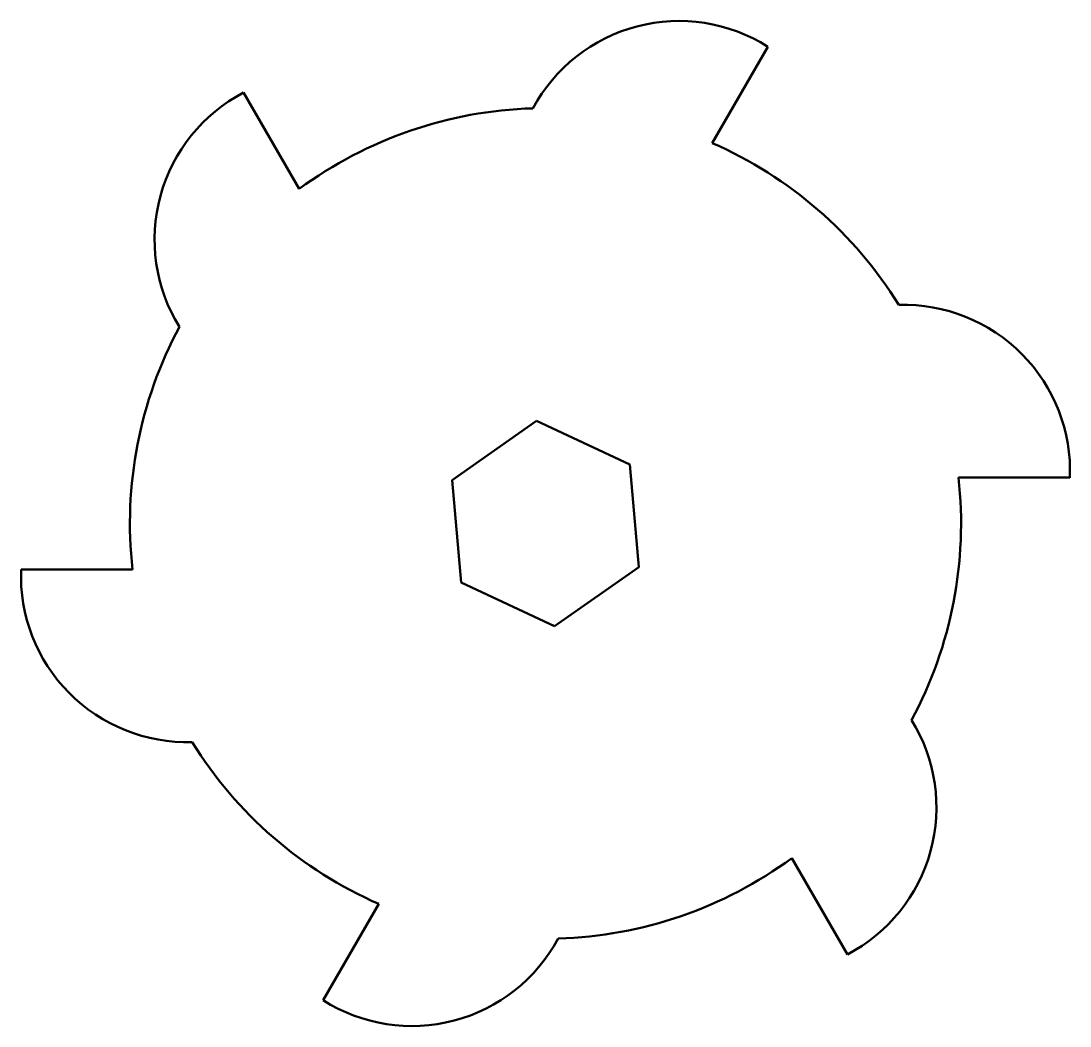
# Model space of a CAD drawing. Header units: millimetres. Extents: x 7 to 196, y 5 to 186.
import ezdxf

# ---------------------------------------------------------------- set-up
doc = ezdxf.new("R2010")
doc.units = ezdxf.units.MM
doc.layers.add('IV_INTERIOR_PROFILES', color=7, linetype='Continuous', lineweight=50)
doc.layers.add('IV_OUTER_PROFILE', color=7, linetype='Continuous', lineweight=50)

msp = doc.modelspace()

# ---------------------------------------------------------------- linework, layer by layer
at = {"layer": 'IV_INTERIOR_PROFILES'}
for p, q in [((84.57, 103.18), (99.8, 113.85)), ((99.8, 113.85), (116.65, 105.99)), ((116.65, 105.99), (118.27, 87.47)), ((86.19, 84.67), (84.57, 103.18)), ((118.27, 87.47), (103.04, 76.81)), ((103.04, 76.81), (86.19, 84.67))]:
    msp.add_line(p, q, dxfattribs=at)
at = {"layer": 'IV_OUTER_PROFILE'}
for p, q in [((131.52, 164.02), (141.57, 181.43)), ((56.98, 155.74), (46.93, 173.15)), ((175.96, 103.61), (196.06, 103.61)), ((26.88, 87.05), (6.78, 87.05)), ((145.86, 34.91), (155.91, 17.51)), ((71.32, 26.63), (61.27, 9.23))]:
    msp.add_line(p, q, dxfattribs=at)
for centre, radius, start, end in [((125.54, 156.07), 30, 57.6952, 151.7013), ((60.87, 146.58), 30, 117.6952, 211.7013), ((101.42, 95.33), 75, 91.7563, 126.3382), ((101.42, 95.33), 75, 31.7563, 66.3382), ((166.08, 104.81), 30, 357.6952, 91.7013), ((101.42, 95.33), 75, 151.7563, 186.3382), ((101.42, 95.33), 75, 331.7563, 6.3382), ((36.76, 85.84), 30, 177.6952, 271.7013), ((141.97, 44.07), 30, 297.6952, 31.7013), ((101.42, 95.33), 75, 211.7563, 246.3382), ((101.42, 95.33), 75, 271.7563, 306.3382), ((77.3, 34.59), 30, 237.6952, 331.7013)]:
    msp.add_arc(centre, radius, start, end, dxfattribs=at)

doc.saveas('drawing.dxf')
